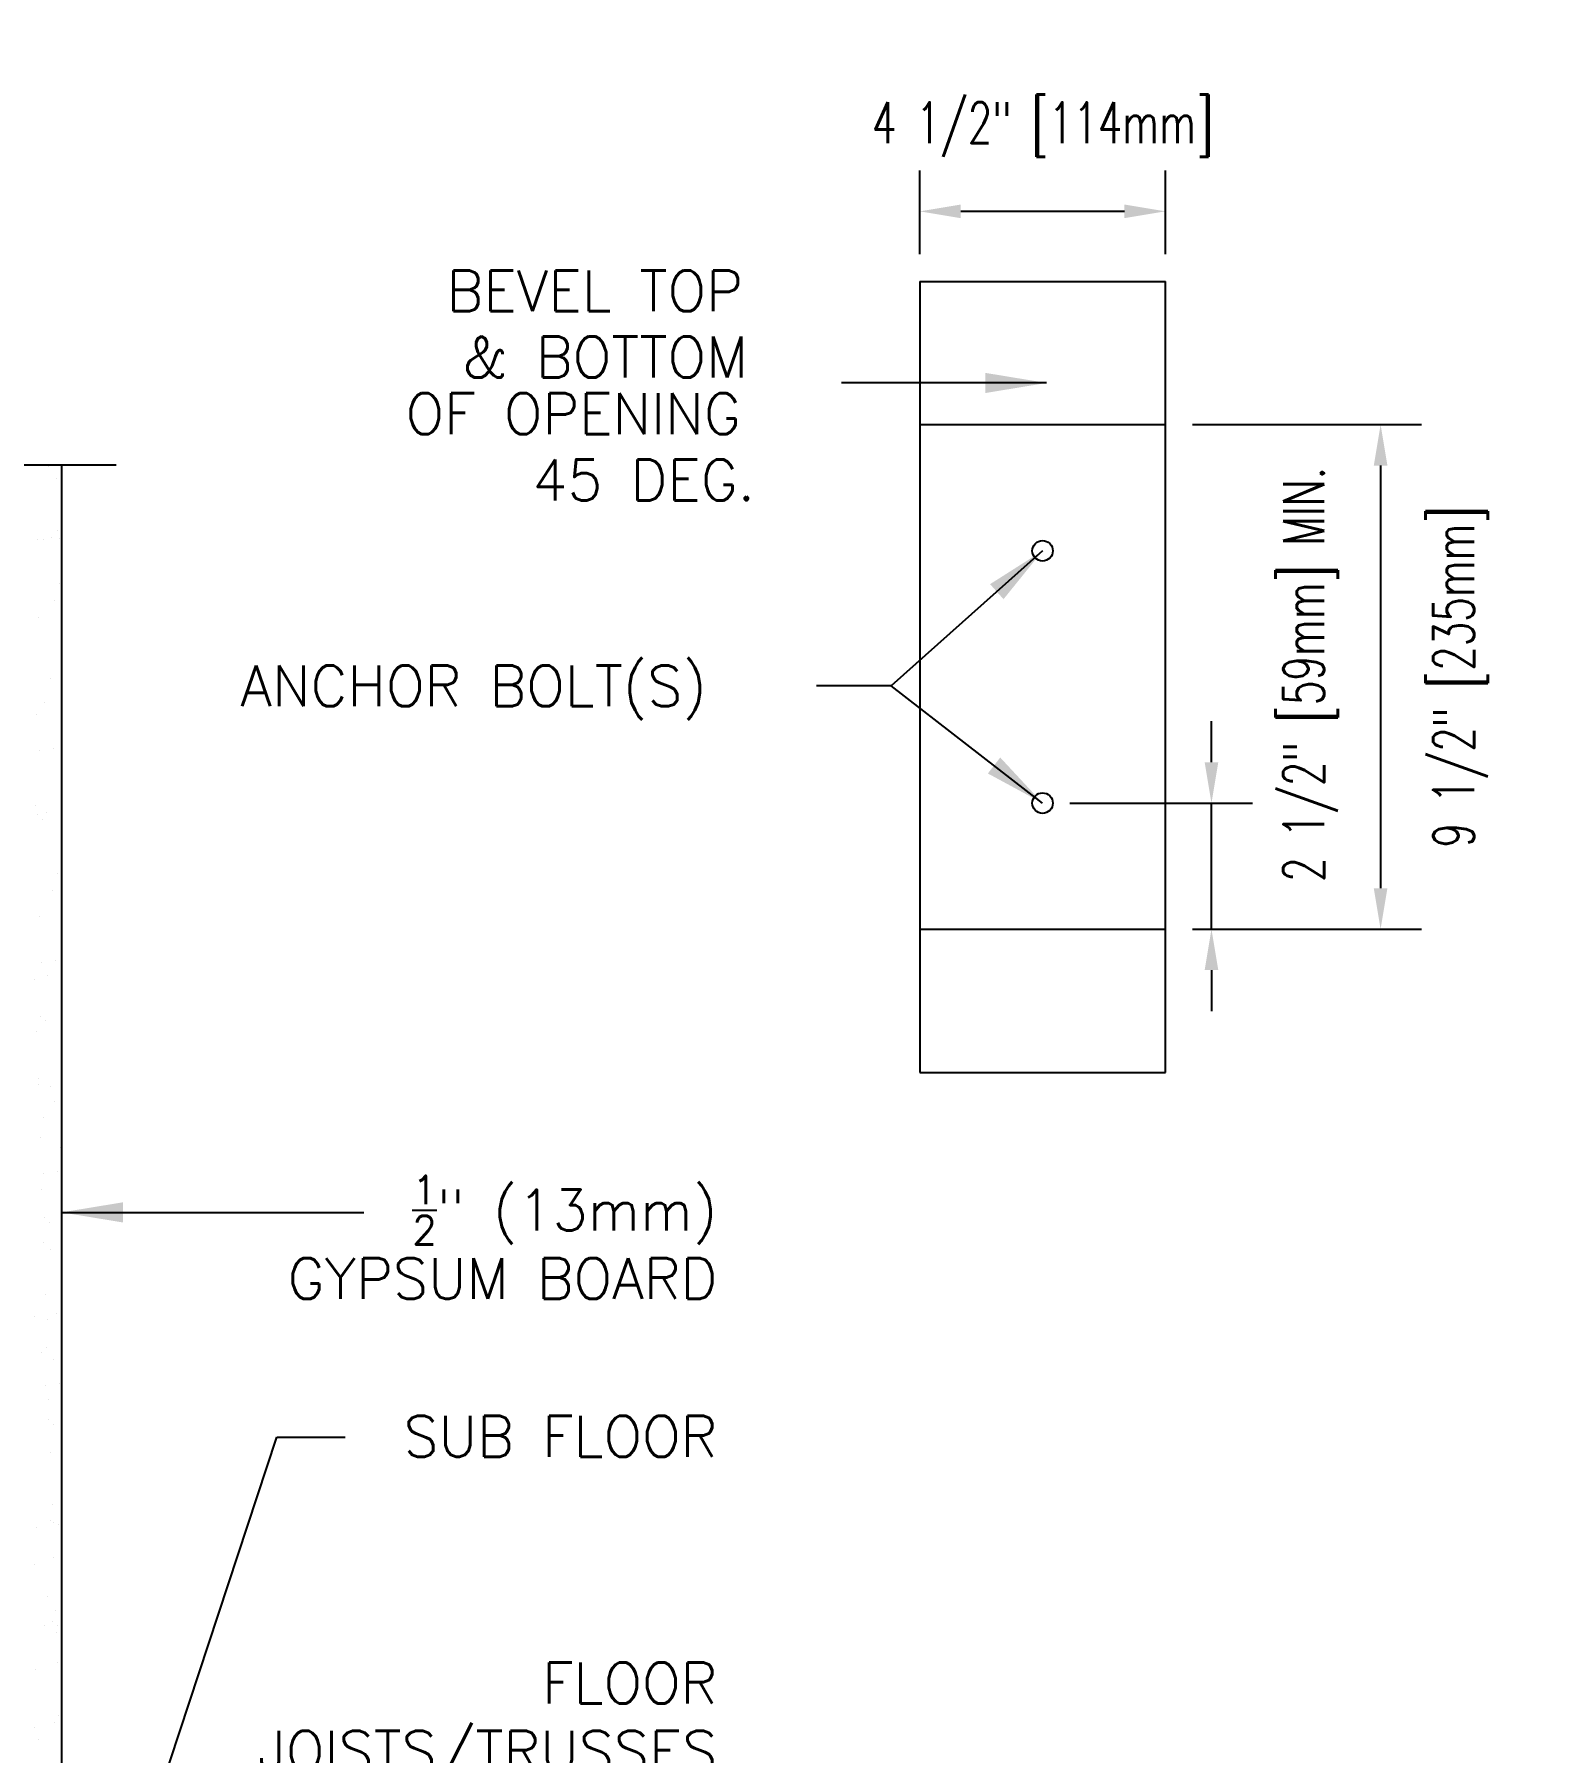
# Model space of a CAD drawing. Header units: inches. Extents: x 112.5 to 171.6, y -23.4 to 65.9.
# Drawn here: x 143.75 to 171.62, y 34.42 to 65.92 of the extents above; entities that cross this region are included whole.
import ezdxf
from ezdxf.enums import TextEntityAlignment as Align

# ---------------------------------------------------------------- set-up
doc = ezdxf.new("R2010")
doc.units = ezdxf.units.IN
doc.header["$LTSCALE"] = 0.5
doc.header["$MEASUREMENT"] = 0
for name, color, linetype in [('HATCH', 12, 'Continuous'), ('LINE9', 9, 'Continuous'), ('TEXT', 4, 'Continuous')]:
    doc.layers.add(name, color=color, linetype=linetype)
doc.styles.add('DIM', font='romans.shx', dxfattribs={"width": 0.7})
doc.styles.add('ROMANS', font='romans.shx', dxfattribs={"height": 1.125})
doc.dimstyles.new('ext_12', dxfattribs={"dimscale": 12, "dimtxt": 0.09375, "dimasz": 0.09375, "dimexe": 0.09375, "dimexo": 0.0625, "dimgap": 0.0625, "dimtad": 1, "dimdec": 1, "dimzin": 3, "dimdsep": 46, "dimlunit": 4, "dimtxsty": 'DIM', "dimcen": 0.09, "dimdle": 0.09375, "dimclrt": 4, "dimadec": 0, "dimazin": 0, "dimtfac": 1, "dimtdec": 1, "dimtmove": 2, "dimatfit": 3, "dimfxl": 1, "dimfrac": 2, "dimtolj": 1, "dimtzin": 0, "dimarcsym": 0})
doc.dimstyles.new('ext_8', dxfattribs={"dimscale": 8, "dimtxt": 0.09375, "dimasz": 0.09375, "dimexe": 0.09375, "dimexo": 0.0625, "dimgap": 0.0625, "dimtad": 1, "dimdec": 1, "dimzin": 3, "dimdsep": 46, "dimlunit": 4, "dimtxsty": 'DIM', "dimcen": 0.09, "dimdle": 0.09375, "dimclrt": 4, "dimadec": 0, "dimazin": 0, "dimtfac": 1, "dimtdec": 1, "dimtmove": 2, "dimatfit": 3, "dimfxl": 1, "dimfrac": 2, "dimtolj": 1, "dimtzin": 0, "dimarcsym": 0})

# ---------------------------------------------------------------- blocks, each defined once
blk = doc.blocks.new('*D2')
at = {"layer": 'Defpoints', "color": 0, "transparency": 16777216}
for p in [(162.223, 51.824), (165.318, 51.824), (164.473, 49.512)]:
    blk.add_point(p, dxfattribs=at)
at = {"layer": 'TEXT', "color": 0, "lineweight": -2, "transparency": 16777216}
for p, q in [((165.318, 52.574), (165.318, 53.324)), ((162.723, 51.824), (166.068, 51.824)), ((165.318, 49.512), (165.318, 51.824)), ((164.973, 49.512), (166.068, 49.512)), ((165.318, 48.762), (165.318, 48.012))]:
    blk.add_line(p, q, dxfattribs=at)
at = {"layer": 'TEXT', "color": 0, "transparency": 16777216}
for points in [[(165.193, 52.574), (165.443, 52.574), (165.318, 51.824)], [(165.193, 48.762), (165.443, 48.762), (165.318, 49.512)]]:
    blk.add_solid(points, dxfattribs=at)
at = {"layer": 'TEXT', "color": 4, "transparency": 16777216, "insert": (167.132, 54.182), "char_height": 0.75, "attachment_point": 5, "rotation": 90, "style": 'DIM'}
blk.add_mtext('\\A1;2 1/2" [59mm] MIN.', dxfattribs=at)
blk = doc.blocks.new('*D3')
at = {"layer": 'Defpoints', "color": 0, "transparency": 16777216}
for p in [(164.473, 58.762), (164.473, 49.512), (168.417, 49.512)]:
    blk.add_point(p, dxfattribs=at)
at = {"layer": 'TEXT', "color": 0, "lineweight": -2, "transparency": 16777216}
for p, q in [((164.973, 58.762), (169.167, 58.762)), ((168.417, 58.012), (168.417, 50.262)), ((164.973, 49.512), (169.167, 49.512))]:
    blk.add_line(p, q, dxfattribs=at)
at = {"layer": 'TEXT', "color": 0, "transparency": 16777216}
for points in [[(168.292, 58.012), (168.542, 58.012), (168.417, 58.762)], [(168.292, 50.262), (168.542, 50.262), (168.417, 49.512)]]:
    blk.add_solid(points, dxfattribs=at)
at = {"layer": 'TEXT', "color": 4, "transparency": 16777216, "insert": (169.88, 54.137), "char_height": 0.75, "attachment_point": 5, "rotation": 90, "style": 'DIM'}
blk.add_mtext('\\A1;9 1/2" [235mm]', dxfattribs=at)
blk = doc.blocks.new('*D4')
at = {"layer": 'Defpoints', "color": 0, "transparency": 16777216}
for p in [(159.973, 62.672), (159.973, 61.387), (164.473, 61.387)]:
    blk.add_point(p, dxfattribs=at)
at = {"layer": 'TEXT', "color": 0, "lineweight": -2, "transparency": 16777216}
for p, q in [((159.973, 61.887), (159.973, 63.422)), ((164.473, 61.887), (164.473, 63.422)), ((163.723, 62.672), (160.723, 62.672))]:
    blk.add_line(p, q, dxfattribs=at)
at = {"layer": 'TEXT', "color": 0, "transparency": 16777216}
for points in [[(160.723, 62.797), (160.723, 62.547), (159.973, 62.672)], [(163.723, 62.797), (163.723, 62.547), (164.473, 62.672)]]:
    blk.add_solid(points, dxfattribs=at)
at = {"layer": 'TEXT', "color": 4, "transparency": 16777216, "insert": (162.223, 64.172), "char_height": 0.75, "attachment_point": 5, "style": 'DIM'}
blk.add_mtext('\\A1;4 1/2" [114mm]', dxfattribs=at)

msp = doc.modelspace()

# ---------------------------------------------------------------- linework, layer by layer
at = {"layer": 'HATCH'}
for p, q in [((144.013, 57.987), (144.013, 57.987)), ((144.148, 57.78), (144.148, 57.78)), ((144.067, 56.699), (144.067, 56.699)), ((144.18, 56.817), (144.18, 56.817)), ((143.807, 56.665), (143.807, 56.665)), ((143.919, 56.659), (143.919, 56.659)), ((144.207, 56.682), (144.207, 56.682)), ((144.211, 55.853), (144.211, 55.853)), ((144.112, 55.541), (144.112, 55.541)), ((143.821, 55.22), (143.821, 55.22)), ((144.243, 54.89), (144.243, 54.89)), ((144.05, 54.108), (144.05, 54.108)), ((143.929, 53.669), (143.929, 53.669)), ((143.778, 53.443), (143.778, 53.443)), ((143.844, 52.786), (143.844, 52.786)), ((144.104, 52.821), (144.104, 52.821)), ((143.767, 51.782), (143.767, 51.782)), ((143.798, 51.609), (143.798, 51.609)), ((143.89, 51.525), (143.89, 51.525)), ((143.978, 51.648), (143.978, 51.648)), ((144.17, 50.53), (144.17, 50.53)), ((144.087, 50.229), (144.087, 50.229)), ((143.846, 49.749), (143.846, 49.749)), ((143.881, 48.907), (143.881, 48.907)), ((144.142, 48.942), (144.142, 48.942)), ((143.757, 48.592), (143.757, 48.592)), ((143.987, 48.658), (143.987, 48.658)), ((143.866, 47.915), (143.866, 47.915)), ((143.789, 47.629), (143.789, 47.629)), ((143.958, 47.83), (143.958, 47.83)), ((143.82, 46.665), (143.82, 46.665)), ((143.825, 46.771), (143.825, 46.771)), ((144.036, 46.637), (144.036, 46.637)), ((144.124, 46.35), (144.124, 46.35)), ((143.915, 46.054), (143.915, 46.054)), ((143.852, 45.702), (143.852, 45.702)), ((144.229, 45.519), (144.229, 45.519)), ((144.179, 45.063), (144.179, 45.063)), ((143.883, 44.738), (143.883, 44.738)), ((143.918, 45.029), (143.918, 45.029)), ((143.934, 44.22), (143.934, 44.22)), ((144.026, 44.135), (144.026, 44.135)), ((143.915, 43.775), (143.915, 43.775)), ((144.045, 43.647), (144.045, 43.647)), ((143.946, 42.812), (143.946, 42.812)), ((143.755, 42.418), (143.755, 42.418)), ((143.983, 42.359), (143.983, 42.359)), ((144.161, 42.471), (144.161, 42.471)), ((143.883, 41.76), (143.883, 41.76)), ((143.978, 41.848), (143.978, 41.848)), ((144.094, 41.626), (144.094, 41.626)), ((143.956, 41.15), (143.956, 41.15)), ((144.216, 41.184), (144.216, 41.184)), ((144.009, 40.885), (144.009, 40.885)), ((144.003, 40.525), (144.003, 40.525)), ((144.095, 40.44), (144.095, 40.44)), ((144.041, 39.921), (144.041, 39.921)), ((144.072, 38.958), (144.072, 38.958)), ((143.792, 38.539), (143.792, 38.539)), ((144.051, 38.664), (144.051, 38.664)), ((144.104, 38.636), (144.104, 38.636)), ((144.198, 38.593), (144.198, 38.593)), ((143.748, 37.867), (143.748, 37.867)), ((144.104, 37.995), (144.104, 37.995)), ((143.993, 37.271), (143.993, 37.271)), ((144.135, 37.031), (144.135, 37.031)), ((143.941, 36.749), (143.941, 36.749)), ((144.071, 36.83), (144.071, 36.83)), ((144.152, 36.615), (144.152, 36.615)), ((144.163, 36.745), (144.163, 36.745)), ((143.775, 35.948), (143.775, 35.948)), ((144.167, 36.068), (144.167, 36.068)), ((144.12, 34.969), (144.12, 34.969)), ((144.198, 35.104), (144.198, 35.104)), ((143.758, 34.877), (143.758, 34.877)), ((143.829, 34.66), (143.829, 34.66)), ((144.236, 34.714), (144.236, 34.714))]:
    msp.add_line(p, q, dxfattribs=at)
at = {"layer": 'LINE9'}
for p, q in [((159.973, 61.387), (159.973, 46.887)), ((159.973, 61.387), (164.473, 61.387)), ((164.473, 46.887), (164.473, 61.387)), ((159.973, 58.762), (164.473, 58.762)), ((139.121, 58.028), (145.246, 58.028)), ((144.246, 58.028), (144.246, 30.484)), ((159.973, 49.512), (164.473, 49.512)), ((159.973, 46.887), (164.473, 46.887))]:
    msp.add_line(p, q, dxfattribs=at)
for centre in [(162.223, 56.449), (162.223, 51.824)]:
    msp.add_circle(centre, 0.188, dxfattribs=at)

# ---------------------------------------------------------------- texts
at = {"layer": 'TEXT', "style": 'ROMANS'}
for s, p in [(' BEVEL TOP', (150.787, 61.214)), (' & BOTTOM', (151.073, 60)), (' OF OPENING', (150.037, 58.963)), (' 45 DEG.', (152.359, 57.749)), (' ANCHOR BOLT(S)', (147.009, 53.973))]:
    msp.add_text(s, height=0.75, dxfattribs=at).set_placement(p, align=Align.MIDDLE_LEFT)
at = {"layer": 'TEXT', "char_height": 0.75, "attachment_point": 6, "style": 'ROMANS'}
for s, insert, width in [('\\A1;{\\H0.7x;\\S1/2;}" (13mm) GYPSUM BOARD', (156.265, 43.864), 8.92174), ('\\A1;{\\H1x;SUB FLOOR}', (156.265, 40.215), 11.43486), ('\\A1;FLOOR JOISTS/TRUSSES \\PAS SPECIFIED', (156.265, 34.443), 11.43486)]:
    msp.add_mtext(s, dxfattribs=dict(at, insert=insert, width=width))

# ---------------------------------------------------------------- dimensions: what is measured, and where the dimension line sits
at = {"layer": 'TEXT'}
dim = msp.add_linear_dim(base=(159.973, 62.672), p1=(164.473, 61.387), p2=(159.973, 61.387), dimstyle='ext_8', dxfattribs=at)
dim.commit()
dim.dimension.update_dxf_attribs({"geometry": '*D4', "text_midpoint": (162.223, 64.172), "dimtype": 160})
dim = msp.add_linear_dim(base=(168.416621869, 49.511606051), p1=(164.472862074, 58.761606051), p2=(164.472862074, 49.511606051), angle=90, dimstyle='ext_8', dxfattribs=at)
dim.commit()
dim.dimension.update_dxf_attribs({"geometry": '*D3', "text_midpoint": (169.879782665, 54.136606051), "dimtype": 160})
dim = msp.add_linear_dim(base=(165.318, 51.824), p1=(164.473, 49.512), p2=(162.223, 51.824), angle=90, text='<> MIN.', dimstyle='ext_8', dxfattribs=at)
dim.commit()
dim.dimension.update_dxf_attribs({"geometry": '*D2', "text_midpoint": (167.132, 54.182), "dimtype": 160})

# ---------------------------------------------------------------- leaders
msp.add_leader([(162.297, 59.526), (158.537, 59.526)], dimstyle='ext_12', dxfattribs=at)
for points in [[(162.223, 56.449), (159.45, 53.973), (158.08, 53.973)], [(162.223, 51.824), (159.45, 53.973)], [(144.246, 44.321), (149.785, 44.321)], [(144.984, 30.484), (148.193, 40.198), (149.44, 40.198)]]:
    msp.add_leader(points, dimstyle='ext_12', override={"dimgap": 0.0625, "dimtad": 0}, dxfattribs=at)

doc.saveas('drawing.dxf')
